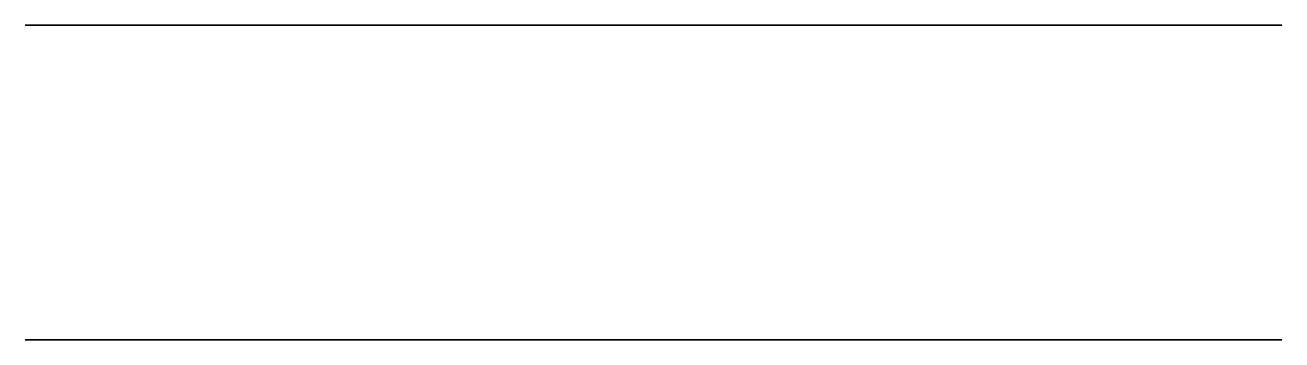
# Model space of a CAD drawing. Header units: inches. Extents: x 0 to 1.2, y -0.3 to 0.
import ezdxf

# ---------------------------------------------------------------- set-up
doc = ezdxf.new("R2010")
doc.units = ezdxf.units.IN
doc.header["$MEASUREMENT"] = 0
doc.layers.get('0').update_dxf_attribs({"color": 250})
doc.layers.add('Porta', color=250, linetype='Continuous')

# ---------------------------------------------------------------- blocks, each defined once
blk = doc.blocks.new('porta1.2')
at = {"layer": 'Porta', "linetype": 'ByBlock', "true_color": 0xf9f7d7}
h = blk.add_hatch(color=7, dxfattribs=at)
h.dxf.hatch_style = 1
h.paths.add_polyline_path([(1.0181, -0.1823), (1.0181, 0.2777), (-0.1819, 0.2777), (-0.1819, -0.1823)])
at = {"layer": 'Porta', "linetype": 'ByBlock', "true_color": 0xf9f7d7, "extrusion": (1.22465e-16, 0, -1)}
h = blk.add_hatch(color=7, dxfattribs=at)
h.dxf.hatch_style = 1
h.paths.add_polyline_path([(0.1819, -0.1823), (0.1819, 0.2777), (-1.0181, 0.2777), (-1.0181, -0.1823)])
at = {"layer": 'Porta', "linetype": 'ByBlock', "true_color": 0xdcdcac}
h = blk.add_hatch(color=254, dxfattribs=at)
h.dxf.hatch_style = 1
h.paths.add_polyline_path([(1.0181, -0.2823), (1.0181, -0.1823), (-0.1819, -0.1823), (-0.1819, -0.2823)])
at = {"layer": 'Porta', "linetype": 'ByBlock', "true_color": 0xdcdcac, "extrusion": (1.22465e-16, 0, -1)}
h = blk.add_hatch(color=254, dxfattribs=at)
h.dxf.hatch_style = 1
h.paths.add_polyline_path([(0.1819, -0.2823), (0.1819, -0.1823), (-1.0181, -0.1823), (-1.0181, -0.2823)])
at = {"layer": 'Porta', "linetype": 'ByBlock', "true_color": 0xffffff}
h = blk.add_hatch(color=7, dxfattribs=at)
h.dxf.hatch_style = 1
h.paths.add_polyline_path([(-0.1819, -0.2823), (-0.1819, -0.9223), (1.0181, -0.9223), (1.0181, -0.2823)])
h.paths.add_polyline_path([(0.4581, -0.3423), (0.9581, -0.3423), (0.9581, -0.8423), (0.4581, -0.8423)], flags=16)
h.paths.add_polyline_path([(0.3781, -0.8423), (-0.1219, -0.8423), (-0.1219, -0.3423), (0.3781, -0.3423)], flags=16)
at = {"layer": 'Porta', "linetype": 'ByBlock', "true_color": 0xffffff, "extrusion": (1.22465e-16, 0, -1)}
h = blk.add_hatch(color=7, dxfattribs=at)
h.dxf.hatch_style = 1
h.paths.add_polyline_path([(0.1819, -0.9223), (0.1819, -0.2823), (-1.0181, -0.2823), (-1.0181, -0.9223)])
h.paths.add_polyline_path([(0.1219, -0.8423), (-0.3781, -0.8423), (-0.3781, -0.3423), (0.1219, -0.3423)], flags=16)
h.paths.add_polyline_path([(-0.4581, -0.8423), (-0.9581, -0.8423), (-0.9581, -0.3423), (-0.4581, -0.3423)], flags=16)
at = {"layer": 'Porta', "linetype": 'ByBlock', "true_color": 0xc9ddde}
h = blk.add_hatch(color=254, dxfattribs=at)
h.dxf.hatch_style = 1
h.paths.add_polyline_path([(0.3781, -0.3423), (-0.1219, -0.3423), (-0.1219, -0.8423), (0.3781, -0.8423)])
h.paths.add_polyline_path([(0.4581, -0.3423), (0.4581, -0.8423), (0.9581, -0.8423), (0.9581, -0.3423)])
at = {"layer": 'Porta', "linetype": 'ByBlock', "true_color": 0xc9ddde, "extrusion": (1.22465e-16, 0, -1)}
h = blk.add_hatch(color=254, dxfattribs=at)
h.dxf.hatch_style = 1
h.paths.add_polyline_path([(-0.4581, -0.8423), (-0.4581, -0.3423), (-0.9581, -0.3423), (-0.9581, -0.8423)])
h.paths.add_polyline_path([(0.1219, -0.8423), (0.1219, -0.3423), (-0.3781, -0.3423), (-0.3781, -0.8423)])
at = {"layer": 'Porta', "linetype": 'ByBlock'}
h = blk.add_hatch(color=7, dxfattribs=at)
h.dxf.hatch_style = 1
h.paths.add_polyline_path([(0.4181, -0.9223), (-0.1819, -0.9223), (-0.1819, -3.4223), (0.4181, -3.4223)])
h.paths.add_polyline_path([(1.0181, -0.9223), (0.4181, -0.9223), (0.4181, -3.4223), (1.0181, -3.4223)])
at = {"layer": 'Porta', "linetype": 'ByBlock', "extrusion": (1.22465e-16, 0, -1)}
h = blk.add_hatch(color=7, dxfattribs=at)
h.dxf.hatch_style = 1
h.paths.add_polyline_path([(-0.4181, -0.9223), (-1.0181, -0.9223), (-1.0181, -3.4223), (-0.4181, -3.4223)])
h.paths.add_polyline_path([(0.1819, -0.9223), (-0.4181, -0.9223), (-0.4181, -3.4223), (0.1819, -3.4223)])
at = {"layer": 'Porta', "color": 250, "linetype": 'ByBlock'}
for p, q in [((1.0181, 0.2777), (-0.1819, 0.2777)), ((-0.1819, 0.2777), (-0.1819, -3.4223)), ((1.0181, -3.4223), (1.0181, 0.2777)), ((-0.1819, -0.1823), (1.0181, -0.1823)), ((1.0181, -0.2823), (-0.1819, -0.2823)), ((-0.1219, -0.3423), (0.3781, -0.3423)), ((-0.1219, -0.8423), (-0.1219, -0.3423)), ((0.3781, -0.3423), (0.3781, -0.8423)), ((0.4581, -0.3423), (0.9581, -0.3423)), ((0.4581, -0.8423), (0.4581, -0.3423)), ((0.9581, -0.3423), (0.9581, -0.8423)), ((0.3781, -0.8423), (-0.1219, -0.8423)), ((0.9581, -0.8423), (0.4581, -0.8423)), ((-0.1819, -0.9223), (1.0181, -0.9223)), ((0.4181, -0.9223), (0.4181, -3.4223)), ((-0.1819, -3.4223), (1.0181, -3.4223))]:
    blk.add_line(p, q, dxfattribs=at)
at = {"layer": 'Porta', "color": 250, "linetype": 'ByBlock', "extrusion": (1.22465e-16, 0, -1)}
for p, q in [((-0.1819, 0.2777, 0.3), (1.0181, 0.2777, 0.3)), ((-0.1819, -3.4223, 0.3), (-0.1819, 0.2777, 0.3)), ((1.0181, 0.2777, 0.3), (1.0181, -3.4223, 0.3)), ((1.0181, -0.1823, 0.3), (-0.1819, -0.1823, 0.3)), ((-0.1819, -0.2823, 0.3), (1.0181, -0.2823, 0.3)), ((0.3781, -0.3423, 0.3), (-0.1219, -0.3423, 0.3)), ((-0.1219, -0.3423, 0.3), (-0.1219, -0.8423, 0.3)), ((0.3781, -0.8423, 0.3), (0.3781, -0.3423, 0.3)), ((0.9581, -0.3423, 0.3), (0.4581, -0.3423, 0.3)), ((0.4581, -0.3423, 0.3), (0.4581, -0.8423, 0.3)), ((0.9581, -0.8423, 0.3), (0.9581, -0.3423, 0.3)), ((-0.1219, -0.8423, 0.3), (0.3781, -0.8423, 0.3)), ((0.4581, -0.8423, 0.3), (0.9581, -0.8423, 0.3)), ((1.0181, -0.9223, 0.3), (-0.1819, -0.9223, 0.3)), ((0.4181, -0.9223, 0.3), (0.4181, -3.4223, 0.3)), ((1.0181, -3.4223, 0.3), (-0.1819, -3.4223, 0.3))]:
    blk.add_line(p, q, dxfattribs=at)

msp = doc.modelspace()

# ---------------------------------------------------------------- block references
at = {"extrusion": (0, -1, 2.22045e-16)}
msp.add_blockref('porta1.2', (0.1819, 3.4223), dxfattribs=at)

doc.saveas('drawing.dxf')
